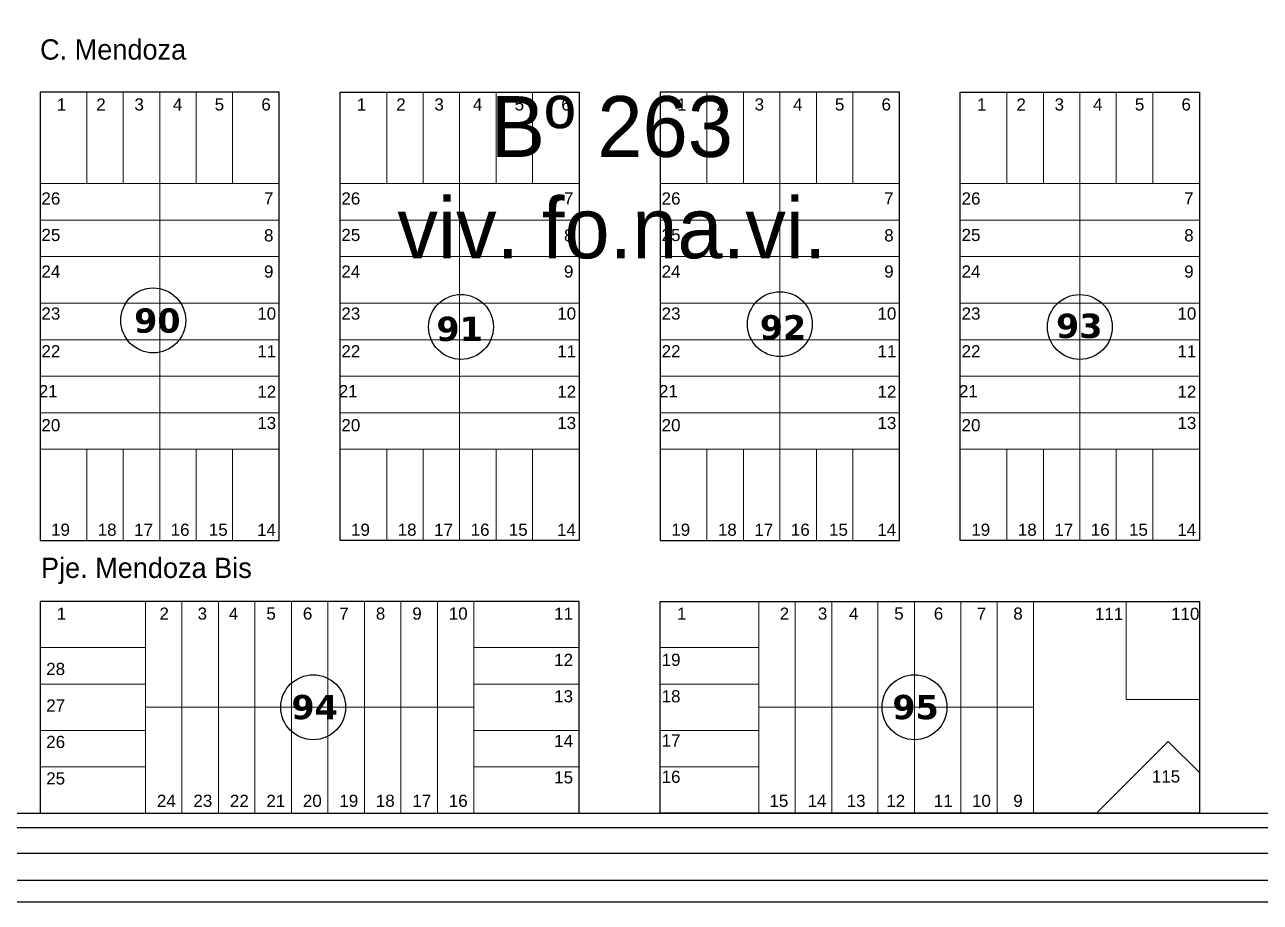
# Model space of a CAD drawing. Header units: millimetres. Extents: x 0 to 6558, y 60 to 10727.
# Drawn here: x 1390.2 to 1695, y 7403.1 to 7619.5 of the extents above; entities that cross this region are included whole.
import ezdxf

# ---------------------------------------------------------------- set-up
doc = ezdxf.new("R2010")
doc.units = ezdxf.units.MM
for name, color, linetype, lineweight in [('0 NOMBRE DE BARRIOS', 251, 'Continuous', 35), ('0 N° DE PARCELA', 255, 'Continuous', 25), ('0 SIG - PARCELAS', 252, 'Continuous', 18)]:
    doc.layers.add(name, color=color, linetype=linetype, lineweight=lineweight)
for name, color, linetype in [('0 NOMBRE DE CALLES', 255, 'Continuous'), ('0 N° DE MANZANA', 255, 'Continuous'), ('0 SIG - CHACRAS', 253, 'Continuous'), ('0 SIG - MANZANAS', 253, 'Continuous')]:
    doc.layers.add(name, color=color, linetype=linetype)
doc.layers.add('auxiliares', color=3, linetype='Continuous', plot=False)
doc.styles.get("Standard").update_dxf_attribs({"font": 'arial.ttf'})
doc.styles.add('STYLE1', font='arial.ttf')

msp = doc.modelspace()

# ---------------------------------------------------------------- linework, layer by layer
at = {"layer": '0 N° DE MANZANA'}
for centre in [(1421.896, 7546.61), (1576.479, 7545.696), (1497.809, 7545.014), (1650.479, 7545.005), (1461.355, 7451.205), (1609.679, 7451.205)]:
    msp.add_circle(centre, 8, dxfattribs=at)
at = {"layer": '0 SIG - CHACRAS'}
msp.add_lwpolyline([(1199.979, 7425.105), (2179.979, 7425.105), (2179.979, 8400.105), (1199.979, 8400.105)], close=True, dxfattribs=at)
at = {"layer": '0 SIG - MANZANAS'}
for points in [[(1452.979, 7602.885), (1393.979, 7602.885), (1393.979, 7492.305), (1452.979, 7492.305)], [(1467.979, 7602.885), (1526.979, 7602.885), (1526.979, 7492.305), (1467.979, 7492.305)], [(1605.979, 7602.885), (1546.979, 7602.885), (1546.979, 7492.305), (1605.979, 7492.305)], [(1620.979, 7602.885), (1679.979, 7602.885), (1679.979, 7492.305), (1620.979, 7492.305)], [(1526.979, 7477.305), (1393.979, 7477.305), (1393.979, 7425.105), (1526.979, 7425.105)], [(1546.979, 7477.305), (1679.979, 7477.305), (1679.979, 7425.111), (1546.979, 7425.111)]]:
    msp.add_lwpolyline(points, close=True, dxfattribs=at)
at = {"layer": '0 SIG - PARCELAS'}
msp.add_line((1639.079, 7477.305), (1639.079, 7425.105), dxfattribs=at)
for points in [[(1393.979, 7580.345), (1405.479, 7580.345), (1405.479, 7602.885), (1393.979, 7602.885)], [(1405.479, 7580.345), (1414.479, 7580.345), (1414.479, 7602.885), (1405.479, 7602.885)], [(1414.479, 7580.345), (1423.479, 7580.345), (1423.479, 7602.885), (1414.479, 7602.885)], [(1423.479, 7580.345), (1432.479, 7580.345), (1432.479, 7602.885), (1423.479, 7602.885)], [(1432.479, 7580.345), (1441.479, 7580.345), (1441.479, 7602.885), (1432.479, 7602.885)], [(1441.479, 7580.345), (1452.979, 7580.345), (1452.979, 7602.885), (1441.479, 7602.885)], [(1467.979, 7580.345), (1479.479, 7580.345), (1479.479, 7602.885), (1467.979, 7602.885)], [(1479.479, 7580.345), (1488.479, 7580.345), (1488.479, 7602.885), (1479.479, 7602.885)], [(1488.479, 7580.345), (1497.479, 7580.345), (1497.479, 7602.885), (1488.479, 7602.885)], [(1497.479, 7580.345), (1506.479, 7580.345), (1506.479, 7602.885), (1497.479, 7602.885)], [(1506.479, 7580.345), (1515.479, 7580.345), (1515.479, 7602.885), (1506.479, 7602.885)], [(1515.479, 7580.345), (1526.979, 7580.345), (1526.979, 7602.885), (1515.479, 7602.885)], [(1546.979, 7580.345), (1558.479, 7580.345), (1558.479, 7602.885), (1546.979, 7602.885)], [(1558.479, 7580.345), (1567.479, 7580.345), (1567.479, 7602.885), (1558.479, 7602.885)], [(1567.479, 7580.345), (1576.479, 7580.345), (1576.479, 7602.885), (1567.479, 7602.885)], [(1576.479, 7580.345), (1585.479, 7580.345), (1585.479, 7602.885), (1576.479, 7602.885)], [(1585.479, 7580.345), (1594.479, 7580.345), (1594.479, 7602.885), (1585.479, 7602.885)], [(1594.479, 7580.345), (1605.979, 7580.345), (1605.979, 7602.885), (1594.479, 7602.885)], [(1620.979, 7580.345), (1632.479, 7580.345), (1632.479, 7602.885), (1620.979, 7602.885)], [(1632.479, 7580.345), (1641.479, 7580.345), (1641.479, 7602.885), (1632.479, 7602.885)], [(1641.479, 7580.345), (1650.479, 7580.345), (1650.479, 7602.885), (1641.479, 7602.885)], [(1650.479, 7580.345), (1659.479, 7580.345), (1659.479, 7602.885), (1650.479, 7602.885)], [(1659.479, 7580.345), (1668.479, 7580.345), (1668.479, 7602.885), (1659.479, 7602.885)], [(1668.479, 7580.345), (1679.979, 7580.345), (1679.979, 7602.885), (1668.479, 7602.885)], [(1393.979, 7571.345), (1423.479, 7571.345), (1423.479, 7580.345), (1393.979, 7580.345)], [(1423.479, 7571.345), (1452.979, 7571.345), (1452.979, 7580.345), (1423.479, 7580.345)], [(1467.979, 7571.345), (1497.479, 7571.345), (1497.479, 7580.345), (1467.979, 7580.345)], [(1497.479, 7571.345), (1526.979, 7571.345), (1526.979, 7580.345), (1497.479, 7580.345)], [(1546.979, 7571.345), (1576.479, 7571.345), (1576.479, 7580.345), (1546.979, 7580.345)], [(1576.479, 7571.345), (1605.979, 7571.345), (1605.979, 7580.345), (1576.479, 7580.345)], [(1620.979, 7571.345), (1650.479, 7571.345), (1650.479, 7580.345), (1620.979, 7580.345)], [(1650.479, 7571.345), (1679.979, 7571.345), (1679.979, 7580.345), (1650.479, 7580.345)], [(1393.979, 7562.345), (1423.479, 7562.345), (1423.479, 7571.345), (1393.979, 7571.345)], [(1423.479, 7562.345), (1452.979, 7562.345), (1452.979, 7571.345), (1423.479, 7571.345)], [(1467.979, 7562.345), (1497.479, 7562.345), (1497.479, 7571.345), (1467.979, 7571.345)], [(1497.479, 7562.345), (1526.979, 7562.345), (1526.979, 7571.345), (1497.479, 7571.345)], [(1546.979, 7562.345), (1576.479, 7562.345), (1576.479, 7571.345), (1546.979, 7571.345)], [(1576.479, 7562.345), (1605.979, 7562.345), (1605.979, 7571.345), (1576.479, 7571.345)], [(1620.979, 7562.345), (1650.479, 7562.345), (1650.479, 7571.345), (1620.979, 7571.345)], [(1650.479, 7562.345), (1679.979, 7562.345), (1679.979, 7571.345), (1650.479, 7571.345)], [(1393.979, 7550.845), (1423.479, 7550.845), (1423.479, 7562.345), (1393.979, 7562.345)], [(1423.479, 7550.845), (1452.979, 7550.845), (1452.979, 7562.345), (1423.479, 7562.345)], [(1467.979, 7550.845), (1497.479, 7550.845), (1497.479, 7562.345), (1467.979, 7562.345)], [(1497.479, 7550.845), (1526.979, 7550.845), (1526.979, 7562.345), (1497.479, 7562.345)], [(1546.979, 7550.845), (1576.479, 7550.845), (1576.479, 7562.345), (1546.979, 7562.345)], [(1576.479, 7550.845), (1605.979, 7550.845), (1605.979, 7562.345), (1576.479, 7562.345)], [(1620.979, 7550.845), (1650.479, 7550.845), (1650.479, 7562.345), (1620.979, 7562.345)], [(1650.479, 7550.845), (1679.979, 7550.845), (1679.979, 7562.345), (1650.479, 7562.345)], [(1393.979, 7541.845), (1423.479, 7541.845), (1423.479, 7550.845), (1393.979, 7550.845)], [(1423.479, 7541.845), (1452.979, 7541.845), (1452.979, 7550.845), (1423.479, 7550.845)], [(1467.979, 7541.845), (1497.479, 7541.845), (1497.479, 7550.845), (1467.979, 7550.845)], [(1497.479, 7541.845), (1526.979, 7541.845), (1526.979, 7550.845), (1497.479, 7550.845)], [(1546.979, 7541.845), (1576.479, 7541.845), (1576.479, 7550.845), (1546.979, 7550.845)], [(1576.479, 7541.845), (1605.979, 7541.845), (1605.979, 7550.845), (1576.479, 7550.845)], [(1620.979, 7541.845), (1650.479, 7541.845), (1650.479, 7550.845), (1620.979, 7550.845)], [(1650.479, 7541.845), (1679.979, 7541.845), (1679.979, 7550.845), (1650.479, 7550.845)], [(1393.979, 7532.845), (1423.479, 7532.845), (1423.479, 7541.845), (1393.979, 7541.845)], [(1423.479, 7532.845), (1452.979, 7532.845), (1452.979, 7541.845), (1423.479, 7541.845)], [(1467.979, 7532.845), (1497.479, 7532.845), (1497.479, 7541.845), (1467.979, 7541.845)], [(1497.479, 7532.845), (1526.979, 7532.845), (1526.979, 7541.845), (1497.479, 7541.845)], [(1546.979, 7532.845), (1576.479, 7532.845), (1576.479, 7541.845), (1546.979, 7541.845)], [(1576.479, 7532.845), (1605.979, 7532.845), (1605.979, 7541.845), (1576.479, 7541.845)], [(1620.979, 7532.845), (1650.479, 7532.845), (1650.479, 7541.845), (1620.979, 7541.845)], [(1650.479, 7532.845), (1679.979, 7532.845), (1679.979, 7541.845), (1650.479, 7541.845)], [(1393.979, 7523.845), (1423.479, 7523.845), (1423.479, 7532.845), (1393.979, 7532.845)], [(1423.479, 7523.845), (1452.979, 7523.845), (1452.979, 7532.845), (1423.479, 7532.845)], [(1467.979, 7523.845), (1497.479, 7523.845), (1497.479, 7532.845), (1467.979, 7532.845)], [(1497.479, 7523.845), (1526.979, 7523.845), (1526.979, 7532.845), (1497.479, 7532.845)], [(1546.979, 7523.845), (1576.479, 7523.845), (1576.479, 7532.845), (1546.979, 7532.845)], [(1576.479, 7523.845), (1605.979, 7523.845), (1605.979, 7532.845), (1576.479, 7532.845)], [(1620.979, 7523.845), (1650.479, 7523.845), (1650.479, 7532.845), (1620.979, 7532.845)], [(1650.479, 7523.845), (1679.979, 7523.845), (1679.979, 7532.845), (1650.479, 7532.845)], [(1393.979, 7514.845), (1423.479, 7514.845), (1423.479, 7523.845), (1393.979, 7523.845)], [(1423.479, 7514.845), (1452.979, 7514.845), (1452.979, 7523.845), (1423.479, 7523.845)], [(1467.979, 7514.845), (1497.479, 7514.845), (1497.479, 7523.845), (1467.979, 7523.845)], [(1497.479, 7514.845), (1526.979, 7514.845), (1526.979, 7523.845), (1497.479, 7523.845)], [(1546.979, 7514.845), (1576.479, 7514.845), (1576.479, 7523.845), (1546.979, 7523.845)], [(1576.479, 7514.845), (1605.979, 7514.845), (1605.979, 7523.845), (1576.479, 7523.845)], [(1620.979, 7514.845), (1650.479, 7514.845), (1650.479, 7523.845), (1620.979, 7523.845)], [(1650.479, 7514.845), (1679.979, 7514.845), (1679.979, 7523.845), (1650.479, 7523.845)], [(1393.979, 7492.305), (1405.479, 7492.305), (1405.479, 7514.845), (1393.979, 7514.845)], [(1405.479, 7492.305), (1414.479, 7492.305), (1414.479, 7514.845), (1405.479, 7514.845)], [(1414.479, 7492.305), (1423.479, 7492.305), (1423.479, 7514.845), (1414.479, 7514.845)], [(1423.479, 7492.305), (1432.479, 7492.305), (1432.479, 7514.845), (1423.479, 7514.845)], [(1432.479, 7492.305), (1441.479, 7492.305), (1441.479, 7514.845), (1432.479, 7514.845)], [(1441.479, 7492.305), (1452.979, 7492.305), (1452.979, 7514.845), (1441.479, 7514.845)], [(1467.979, 7492.305), (1479.479, 7492.305), (1479.479, 7514.845), (1467.979, 7514.845)], [(1479.479, 7492.305), (1488.479, 7492.305), (1488.479, 7514.845), (1479.479, 7514.845)], [(1488.479, 7492.305), (1497.479, 7492.305), (1497.479, 7514.845), (1488.479, 7514.845)], [(1497.479, 7492.305), (1506.479, 7492.305), (1506.479, 7514.845), (1497.479, 7514.845)], [(1506.479, 7492.305), (1515.479, 7492.305), (1515.479, 7514.845), (1506.479, 7514.845)], [(1515.479, 7492.305), (1526.979, 7492.305), (1526.979, 7514.845), (1515.479, 7514.845)], [(1546.979, 7492.305), (1558.479, 7492.305), (1558.479, 7514.845), (1546.979, 7514.845)], [(1558.479, 7492.305), (1567.479, 7492.305), (1567.479, 7514.845), (1558.479, 7514.845)], [(1567.479, 7492.305), (1576.479, 7492.305), (1576.479, 7514.845), (1567.479, 7514.845)], [(1576.479, 7492.305), (1585.479, 7492.305), (1585.479, 7514.845), (1576.479, 7514.845)], [(1585.479, 7492.305), (1594.479, 7492.305), (1594.479, 7514.845), (1585.479, 7514.845)], [(1594.479, 7492.305), (1605.979, 7492.305), (1605.979, 7514.845), (1594.479, 7514.845)], [(1620.979, 7492.305), (1632.479, 7492.305), (1632.479, 7514.845), (1620.979, 7514.845)], [(1632.479, 7492.305), (1641.479, 7492.305), (1641.479, 7514.845), (1632.479, 7514.845)], [(1641.479, 7492.305), (1650.479, 7492.305), (1650.479, 7514.845), (1641.479, 7514.845)], [(1650.479, 7492.305), (1659.479, 7492.305), (1659.479, 7514.845), (1650.479, 7514.845)], [(1659.479, 7492.305), (1668.479, 7492.305), (1668.479, 7514.845), (1659.479, 7514.845)], [(1668.479, 7492.305), (1679.979, 7492.305), (1679.979, 7514.845), (1668.479, 7514.845)], [(1393.979, 7465.905), (1419.979, 7465.905), (1419.979, 7477.305), (1393.979, 7477.305)], [(1419.979, 7451.205), (1428.979, 7451.205), (1428.979, 7477.305), (1419.979, 7477.305)], [(1428.979, 7451.205), (1437.979, 7451.205), (1437.979, 7477.305), (1428.979, 7477.305)], [(1437.979, 7451.205), (1446.979, 7451.205), (1446.979, 7477.305), (1437.979, 7477.305)], [(1446.979, 7451.205), (1455.979, 7451.205), (1455.979, 7477.305), (1446.979, 7477.305)], [(1455.979, 7451.205), (1464.979, 7451.205), (1464.979, 7477.305), (1455.979, 7477.305)], [(1464.979, 7451.205), (1473.979, 7451.205), (1473.979, 7477.305), (1464.979, 7477.305)], [(1473.979, 7451.205), (1482.979, 7451.205), (1482.979, 7477.305), (1473.979, 7477.305)], [(1482.979, 7451.205), (1491.979, 7451.205), (1491.979, 7477.305), (1482.979, 7477.305)], [(1491.979, 7451.205), (1500.979, 7451.205), (1500.979, 7477.305), (1491.979, 7477.305)], [(1500.979, 7465.905), (1526.979, 7465.905), (1526.979, 7477.305), (1500.979, 7477.305)], [(1546.979, 7465.905), (1571.279, 7465.905), (1571.279, 7477.305), (1546.979, 7477.305)], [(1546.979, 7477.305), (1639.079, 7477.305), (1639.079, 7425.105), (1546.979, 7425.105)], [(1571.279, 7451.205), (1580.279, 7451.205), (1580.279, 7477.305), (1571.279, 7477.305)], [(1580.279, 7451.205), (1589.279, 7451.205), (1589.279, 7477.305), (1580.279, 7477.305)], [(1589.279, 7451.205), (1600.679, 7451.205), (1600.679, 7477.305), (1589.279, 7477.305)], [(1600.679, 7451.205), (1609.679, 7451.205), (1609.679, 7477.305), (1600.679, 7477.305)], [(1609.679, 7451.205), (1621.079, 7451.205), (1621.079, 7477.305), (1609.679, 7477.305)], [(1621.079, 7451.205), (1630.079, 7451.205), (1630.079, 7477.305), (1621.079, 7477.305)], [(1630.079, 7451.205), (1639.079, 7451.205), (1639.079, 7477.305), (1630.079, 7477.305)], [(1679.979, 7477.305), (1661.879, 7477.305), (1661.879, 7453.105), (1679.979, 7453.105)], [(1393.979, 7456.905), (1419.979, 7456.905), (1419.979, 7465.905), (1393.979, 7465.905)], [(1500.979, 7456.905), (1526.979, 7456.905), (1526.979, 7465.905), (1500.979, 7465.905)], [(1546.979, 7456.905), (1571.279, 7456.905), (1571.279, 7465.905), (1546.979, 7465.905)], [(1393.979, 7445.505), (1419.979, 7445.505), (1419.979, 7456.905), (1393.979, 7456.905)], [(1500.979, 7445.505), (1526.979, 7445.505), (1526.979, 7456.905), (1500.979, 7456.905)], [(1546.979, 7445.505), (1571.279, 7445.505), (1571.279, 7456.905), (1546.979, 7456.905)], [(1419.979, 7425.105), (1428.979, 7425.105), (1428.979, 7451.205), (1419.979, 7451.205)], [(1428.979, 7425.105), (1437.979, 7425.105), (1437.979, 7451.205), (1428.979, 7451.205)], [(1437.979, 7425.105), (1446.979, 7425.105), (1446.979, 7451.205), (1437.979, 7451.205)], [(1446.979, 7425.105), (1455.979, 7425.105), (1455.979, 7451.205), (1446.979, 7451.205)], [(1455.979, 7425.105), (1464.979, 7425.105), (1464.979, 7451.205), (1455.979, 7451.205)], [(1464.979, 7425.105), (1473.979, 7425.105), (1473.979, 7451.205), (1464.979, 7451.205)], [(1473.979, 7425.105), (1482.979, 7425.105), (1482.979, 7451.205), (1473.979, 7451.205)], [(1482.979, 7425.105), (1491.979, 7425.105), (1491.979, 7451.205), (1482.979, 7451.205)], [(1491.979, 7425.105), (1500.979, 7425.105), (1500.979, 7451.205), (1491.979, 7451.205)], [(1571.279, 7425.105), (1580.279, 7425.105), (1580.279, 7451.205), (1571.279, 7451.205)], [(1580.279, 7425.105), (1589.279, 7425.105), (1589.279, 7451.205), (1580.279, 7451.205)], [(1589.279, 7425.105), (1600.679, 7425.105), (1600.679, 7451.205), (1589.279, 7451.205)], [(1600.679, 7425.105), (1609.679, 7425.105), (1609.679, 7451.205), (1600.679, 7451.205)], [(1609.679, 7425.105), (1621.079, 7425.105), (1621.079, 7451.205), (1609.679, 7451.205)], [(1621.079, 7425.105), (1630.079, 7425.105), (1630.079, 7451.205), (1621.079, 7451.205)], [(1630.079, 7425.105), (1639.079, 7425.105), (1639.079, 7451.205), (1630.079, 7451.205)], [(1393.979, 7436.505), (1419.979, 7436.505), (1419.979, 7445.505), (1393.979, 7445.505)], [(1500.979, 7436.505), (1526.979, 7436.505), (1526.979, 7445.505), (1500.979, 7445.505)], [(1546.979, 7436.505), (1571.279, 7436.505), (1571.279, 7445.505), (1546.979, 7445.505)], [(1679.979, 7435.105), (1679.979, 7425.111), (1654.625, 7425.111), (1672.3, 7442.784)], [(1393.979, 7425.105), (1419.979, 7425.105), (1419.979, 7436.505), (1393.979, 7436.505)], [(1500.979, 7425.105), (1526.979, 7425.105), (1526.979, 7436.505), (1500.979, 7436.505)], [(1546.979, 7425.105), (1571.279, 7425.105), (1571.279, 7436.505), (1546.979, 7436.505)]]:
    msp.add_lwpolyline(points, close=True, dxfattribs=at)
msp.add_lwpolyline([(1679.979, 7453.105), (1661.879, 7453.105), (1661.879, 7477.305), (1639.079, 7477.305), (1639.079, 7425.105), (1654.619, 7425.105), (1672.3, 7442.784), (1679.979, 7435.105), (1679.979, 7453.105)], dxfattribs=at)
at = {"layer": 'auxiliares'}
for p, q in [((2015.878, 7421.455), (1199.979, 7421.455)), ((2017.764, 7415.105), (1199.979, 7415.105)), ((2017.764, 7408.455), (1199.979, 7408.455)), ((2017.764, 7403.105), (1199.979, 7403.105))]:
    msp.add_line(p, q, dxfattribs=at)

# ---------------------------------------------------------------- texts
at = {"layer": '0 NOMBRE DE BARRIOS', "linetype": 'Continuous', "lineweight": 25, "insert": (1535.044, 7581.829), "char_height": 15, "width": 338.88889, "attachment_point": 5}
msp.add_mtext('{\\fBankGothic Lt BT|b0|i0|c0|p34;Bº 263 \\Pviv. fo.na.vi.}', dxfattribs=at)
at = {"layer": '0 NOMBRE DE CALLES', "insert": (1393.972, 7613.402), "char_height": 5, "width": 783.33333, "attachment_point": 4}
msp.add_mtext('\\pt10;{\\fBankGothic Lt BT|b0|i0|c0|p34;C. Mendoza}', dxfattribs=at)
at = {"layer": '0 NOMBRE DE CALLES', "insert": (1394.191, 7484.837), "char_height": 5, "attachment_point": 4}
msp.add_mtext('\\pt10;{\\fBankGothic Lt BT|b0|i0|c0|p34;Pje. Mendoza Bis}', dxfattribs=at)
at = {"layer": '0 N° DE MANZANA', "char_height": 6, "attachment_point": 4}
for s, insert in [('{\\fVerdana|b1|i0|c0|p34;90}', (1417.178, 7546.528)), ('{\\fVerdana|b1|i0|c0|p34;91}', (1491.743, 7544.484)), ('{\\fVerdana|b1|i0|c0|p34;92}', (1571.525, 7544.856)), ('{\\fVerdana|b1|i0|c0|p34;93}', (1644.605, 7545.222)), ('{\\fVerdana|b1|i0|c0|p34;94}', (1455.979, 7451.205)), ('{\\fVerdana|b1|i0|c0|p34;95}', (1604.227, 7451.205))]:
    msp.add_mtext(s, dxfattribs=dict(at, insert=insert))
at = {"layer": '0 N° DE PARCELA', "char_height": 3, "style": 'STYLE1'}
for s, insert, attachment_point in [('1', (1398.099, 7599.868), 4), ('2', (1407.837, 7599.868), 4), ('3', (1417.248, 7599.868), 4), ('4', (1426.741, 7599.868), 4), ('5', (1437.052, 7599.868), 4), ('6', (1448.552, 7599.868), 4), ('1', (1472.099, 7599.868), 4), ('2', (1481.837, 7599.868), 4), ('3', (1491.248, 7599.868), 4), ('4', (1500.741, 7599.868), 4), ('5', (1511.052, 7599.868), 4), ('6', (1522.552, 7599.868), 4), ('1', (1551.099, 7599.868), 4), ('2', (1560.837, 7599.868), 4), ('3', (1570.248, 7599.868), 4), ('4', (1579.741, 7599.868), 4), ('5', (1590.052, 7599.868), 4), ('6', (1601.552, 7599.868), 4), ('1', (1625.099, 7599.868), 4), ('2', (1634.837, 7599.868), 4), ('3', (1644.248, 7599.868), 4), ('4', (1653.741, 7599.868), 4), ('5', (1664.052, 7599.868), 4), ('6', (1675.552, 7599.868), 4), ('26', (1398.969, 7576.673), 6), ('7', (1449.218, 7576.734), 4), ('26', (1472.969, 7576.673), 6), ('7', (1523.218, 7576.734), 4), ('26', (1551.969, 7576.673), 6), ('7', (1602.218, 7576.734), 4), ('26', (1625.969, 7576.673), 6), ('7', (1676.218, 7576.734), 4), ('25', (1398.969, 7567.673), 6), ('8', (1449.218, 7567.575), 4), ('25', (1472.969, 7567.673), 6), ('8', (1523.218, 7567.575), 4), ('25', (1551.969, 7567.673), 6), ('8', (1602.218, 7567.575), 4), ('25', (1625.969, 7567.673), 6), ('8', (1676.218, 7567.575), 4), ('24', (1398.969, 7558.673), 6), ('9', (1449.218, 7558.662), 4), ('24', (1472.969, 7558.673), 6), ('9', (1523.218, 7558.662), 4), ('24', (1551.969, 7558.673), 6), ('9', (1602.218, 7558.662), 4), ('24', (1625.969, 7558.673), 6), ('9', (1676.218, 7558.662), 4), ('23', (1398.969, 7548.281), 6), ('10', (1447.552, 7548.285), 4), ('23', (1472.969, 7548.281), 6), ('10', (1521.552, 7548.285), 4), ('23', (1551.969, 7548.281), 6), ('10', (1600.552, 7548.285), 4), ('23', (1625.969, 7548.281), 6), ('10', (1674.552, 7548.285), 4), ('22', (1398.969, 7539.009), 6), ('11', (1447.552, 7538.991), 4), ('22', (1472.969, 7539.009), 6), ('11', (1521.552, 7538.991), 4), ('22', (1551.969, 7539.009), 6), ('11', (1600.552, 7538.991), 4), ('22', (1625.969, 7539.009), 6), ('11', (1674.552, 7538.991), 4), ('21', (1398.309, 7529.179), 6), ('12', (1447.552, 7529.034), 4), ('21', (1472.309, 7529.179), 6), ('12', (1521.552, 7529.034), 4), ('21', (1551.309, 7529.179), 6), ('12', (1600.552, 7529.034), 4), ('21', (1625.309, 7529.179), 6), ('12', (1674.552, 7529.034), 4), ('13', (1447.552, 7521.297), 4), ('13', (1521.552, 7521.297), 4), ('13', (1600.552, 7521.297), 4), ('13', (1674.552, 7521.297), 4), ('20', (1398.969, 7520.751), 6), ('20', (1472.969, 7520.751), 6), ('20', (1551.969, 7520.751), 6), ('20', (1625.969, 7520.751), 6), ('19', (1396.689, 7494.973), 4), ('18', (1408.189, 7494.973), 4), ('17', (1417.189, 7494.973), 4), ('16', (1426.189, 7494.973), 4), ('15', (1435.6, 7494.973), 4), ('14', (1447.506, 7494.973), 4), ('19', (1470.689, 7494.973), 4), ('18', (1482.189, 7494.973), 4), ('17', (1491.189, 7494.973), 4), ('16', (1500.189, 7494.973), 4), ('15', (1509.6, 7494.973), 4), ('14', (1521.506, 7494.973), 4), ('19', (1549.689, 7494.973), 4), ('18', (1561.189, 7494.973), 4), ('17', (1570.189, 7494.973), 4), ('16', (1579.189, 7494.973), 4), ('15', (1588.6, 7494.973), 4), ('14', (1600.506, 7494.973), 4), ('19', (1623.689, 7494.973), 4), ('18', (1635.189, 7494.973), 4), ('17', (1644.189, 7494.973), 4), ('16', (1653.189, 7494.973), 4), ('15', (1662.6, 7494.973), 4), ('14', (1674.506, 7494.973), 4), ('1', (1398.099, 7474.288), 4), ('2', (1423.434, 7474.288), 4), ('3', (1432.845, 7474.288), 4), ('4', (1440.541, 7474.288), 4), ('5', (1449.803, 7474.288), 4), ('6', (1458.803, 7474.288), 4), ('7', (1467.803, 7474.288), 4), ('8', (1476.803, 7474.288), 4), ('9', (1485.803, 7474.288), 4), ('10', (1494.803, 7474.288), 4), ('11', (1520.803, 7474.288), 4), ('1', (1551.099, 7474.288), 4), ('2', (1576.434, 7474.288), 4), ('3', (1585.845, 7474.288), 4), ('4', (1593.541, 7474.288), 4), ('5', (1604.675, 7474.288), 4), ('6', (1614.451, 7474.288), 4), ('7', (1625.051, 7474.288), 4), ('8', (1634.051, 7474.288), 4), ('111', (1654.19, 7474.241), 4), ('110', (1672.985, 7474.241), 4), ('28', (1400.154, 7460.638), 6), ('12', (1520.803, 7462.888), 4), ('19', (1551.969, 7462.888), 6), ('27', (1400.154, 7451.638), 6), ('13', (1520.803, 7453.888), 4), ('18', (1551.969, 7453.899), 6), ('26', (1400.154, 7442.638), 6), ('14', (1520.803, 7442.899), 4), ('17', (1551.969, 7443.001), 6), ('25', (1400.154, 7433.638), 6), ('15', (1520.803, 7433.899), 4), ('16', (1551.969, 7434.038), 6), ('115', (1668.245, 7434.125), 4), ('15', (1573.898, 7428.121), 4), ('14', (1583.309, 7428.121), 4), ('13', (1592.956, 7428.121), 4), ('12', (1602.724, 7428.121), 4), ('11', (1614.451, 7428.121), 4), ('10', (1623.872, 7428.121), 4), ('9', (1634.051, 7428.121), 4)]:
    msp.add_mtext(s, dxfattribs=dict(at, insert=insert, attachment_point=attachment_point))
at = {"layer": '0 N° DE PARCELA', "char_height": 3, "attachment_point": 4, "rotation": 0, "style": 'STYLE1'}
for s, insert in [('24', (1422.803, 7428.121)), ('23', (1431.803, 7428.121)), ('22', (1440.803, 7428.121)), ('21', (1449.803, 7428.121)), ('20', (1458.803, 7428.121)), ('19', (1467.803, 7428.121)), ('18', (1476.803, 7428.121)), ('17', (1485.803, 7428.121)), ('16', (1494.803, 7428.121))]:
    msp.add_mtext(s, dxfattribs=dict(at, insert=insert))

doc.saveas('drawing.dxf')
